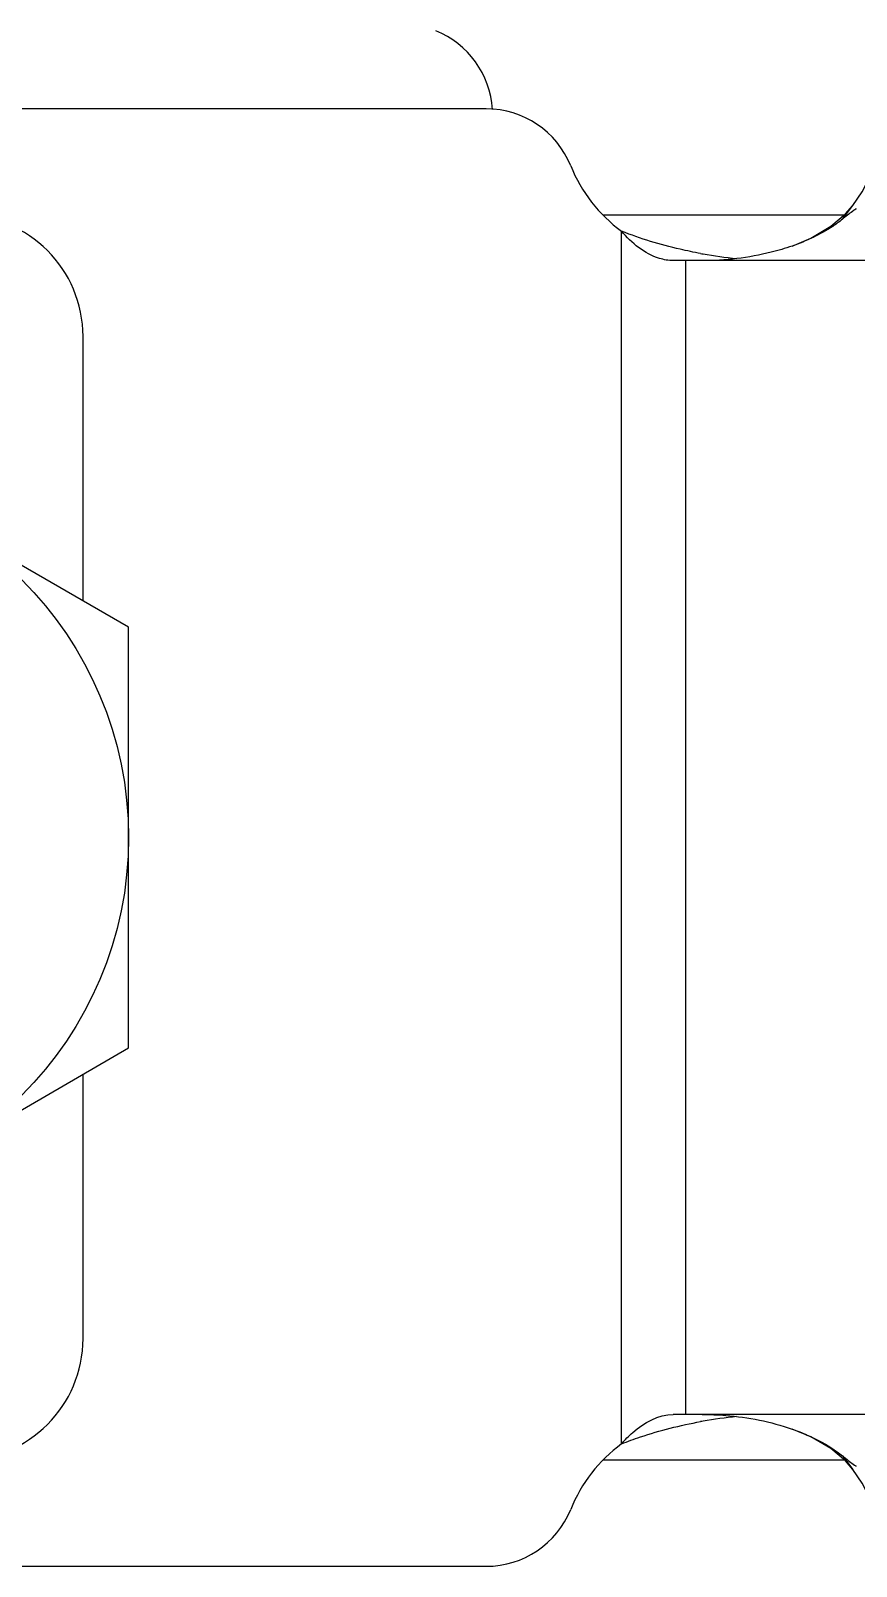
# Model space of a CAD drawing. Extents: x 27938 to 1042331, y -235042 to 1535213.
# Drawn here: x 705073.1 to 705315.2, y 745171.2 to 745621.1 of the extents above; entities that cross this region are included whole.
import ezdxf

# ---------------------------------------------------------------- set-up
doc = ezdxf.new("R2010")
doc.units = 0
doc.header["$LTSCALE"] = 1000
doc.header["$MEASUREMENT"] = 0

msp = doc.modelspace()

# ---------------------------------------------------------------- linework, layer by layer
at = {"linetype": 'Continuous'}
for p, q in [((705206.72, 745598.26), (704832.66, 745598.26)), ((705311.14, 745565.89), (705314.19, 745569.91)), ((705311.66, 745567.12), (705241.05, 745567.12)), ((705246.4, 745207.06), (705246.4, 745562.38)), ((705669.51, 745553.77), (705261.52, 745553.77)), ((705265.27, 745215.67), (705265.27, 745553.77)), ((705088.46, 745454.07), (705088.46, 745531.53)), ((705101.81, 745446.36), (704995.04, 745508.01)), ((705101.81, 745323.08), (705101.81, 745446.36)), ((704995.04, 745261.43), (705101.81, 745323.08)), ((705088.46, 745237.91), (705088.46, 745315.37)), ((705669.51, 745215.67), (705261.52, 745215.67)), ((705311.14, 745203.55), (705314.19, 745199.53)), ((705311.67, 745202.32), (705241.05, 745202.32)), ((704832.66, 745171.18), (705206.72, 745171.18))]:
    msp.add_line(p, q, dxfattribs=at)
for points in [[(705314.19, 745569.91), (705316.92, 745573.93), (705319.46, 745578.8), (705321.04, 745583.01), (705321.84, 745586.19), (705322.11, 745588.08), (705322.14, 745588.56)], [(705296.39, 745558.04), (705301.88, 745560.33), (705307.77, 745563.82), (705312.04, 745567.44), (705314.19, 745569.89)], [(705314.19, 745199.54), (705312, 745202.04), (705307.73, 745205.65), (705301.85, 745209.13), (705296.39, 745211.39)], [(705322.14, 745180.88), (705322.11, 745181.36), (705321.84, 745183.25), (705321.04, 745186.42), (705319.46, 745190.64), (705316.92, 745195.51), (705314.19, 745199.53)]]:
    msp.add_lwpolyline(points, dxfattribs=at)
msp.add_circle((704995.04, 745384.72), 106.77, dxfattribs=at)
for centre, radius, start, end in [((705181.89, 745596.4), 26.69, 3.6522, 67.9757), ((705206.72, 745571.57), 26.69, 22.0243, 90), ((705272.7, 745598.26), 44.49, 202.0243, 233.7485), ((705332.96, 745542.44), 31.91, 123.7883, 124.1887), ((705052.87, 745531.53), 35.59, 0, 90), ((705293.79, 745689.51), 135.82, 259.7299, 260.0443), ((705293.57, 745688.02), 134.32, 260.0279, 264.2434), ((705052.87, 745237.91), 35.59, 270, 0), ((705293.79, 745079.93), 135.82, 99.9557, 100.2701), ((705293.57, 745081.42), 134.31, 95.7509, 99.9721), ((705272.7, 745171.18), 44.49, 126.2515, 157.9757), ((705332.96, 745227), 31.91, 235.8113, 236.2117), ((705206.72, 745197.87), 26.69, 270, 337.9757)]:
    msp.add_arc(centre, radius, start, end, dxfattribs=at)
for points, knots in [([(705315.03, 745568.84), (705314.72, 745568.63), (705313.39, 745567.69), (705312.11, 745566.68), (705311.14, 745565.89)], [0, 0, 0, 0, 0.231104, 1, 1, 1, 1]), ([(705311.14, 745565.89), (705310.23, 745565.15), (705305.7, 745561.87), (705300.55, 745559.5), (705296.39, 745558.04)], [0, 0, 0, 0, 0.210146, 1, 1, 1, 1]), ([(705269.57, 745555.86), (705267.56, 745556.23), (705259.69, 745557.84), (705251.95, 745560.16), (705246.4, 745562.38)], [0, 0, 0, 0, 0.255037, 1, 1, 1, 1]), ([(705261.52, 745553.77), (705260.15, 745553.77), (705254.24, 745554.85), (705249.31, 745558.89), (705246.4, 745562.38)], [0, 0, 0, 0, 0.231026, 1, 1, 1, 1]), ([(705296.39, 745558.04), (705294.37, 745557.34), (705285.8, 745554.8), (705276.81, 745553.77), (705270.02, 745553.77)], [0, 0, 0, 0, 0.239548, 1, 1, 1, 1]), ([(705246.4, 745207.06), (705247.4, 745208.26), (705251.43, 745212.47), (705257.2, 745215.67), (705261.52, 745215.67)], [0, 0, 0, 0, 0.266, 1, 1, 1, 1]), ([(705246.4, 745207.06), (705248.21, 745207.78), (705255.75, 745210.54), (705263.59, 745212.49), (705269.57, 745213.58)], [0, 0, 0, 0, 0.242689, 1, 1, 1, 1]), ([(705270.02, 745215.67), (705272.32, 745215.67), (705281.24, 745215.31), (705290.13, 745213.59), (705296.39, 745211.39)], [0, 0, 0, 0, 0.257456, 1, 1, 1, 1]), ([(705296.39, 745211.39), (705297.89, 745210.87), (705303.09, 745208.83), (705308.05, 745206.07), (705311.14, 745203.55)], [0, 0, 0, 0, 0.285604, 1, 1, 1, 1]), ([(705311.14, 745203.55), (705311.48, 745203.27), (705312.75, 745202.25), (705314.05, 745201.27), (705315.03, 745200.6)], [0, 0, 0, 0, 0.26918, 1, 1, 1, 1])]:
    msp.add_open_spline(points, degree=3, knots=knots, dxfattribs=at)

doc.saveas('drawing.dxf')
